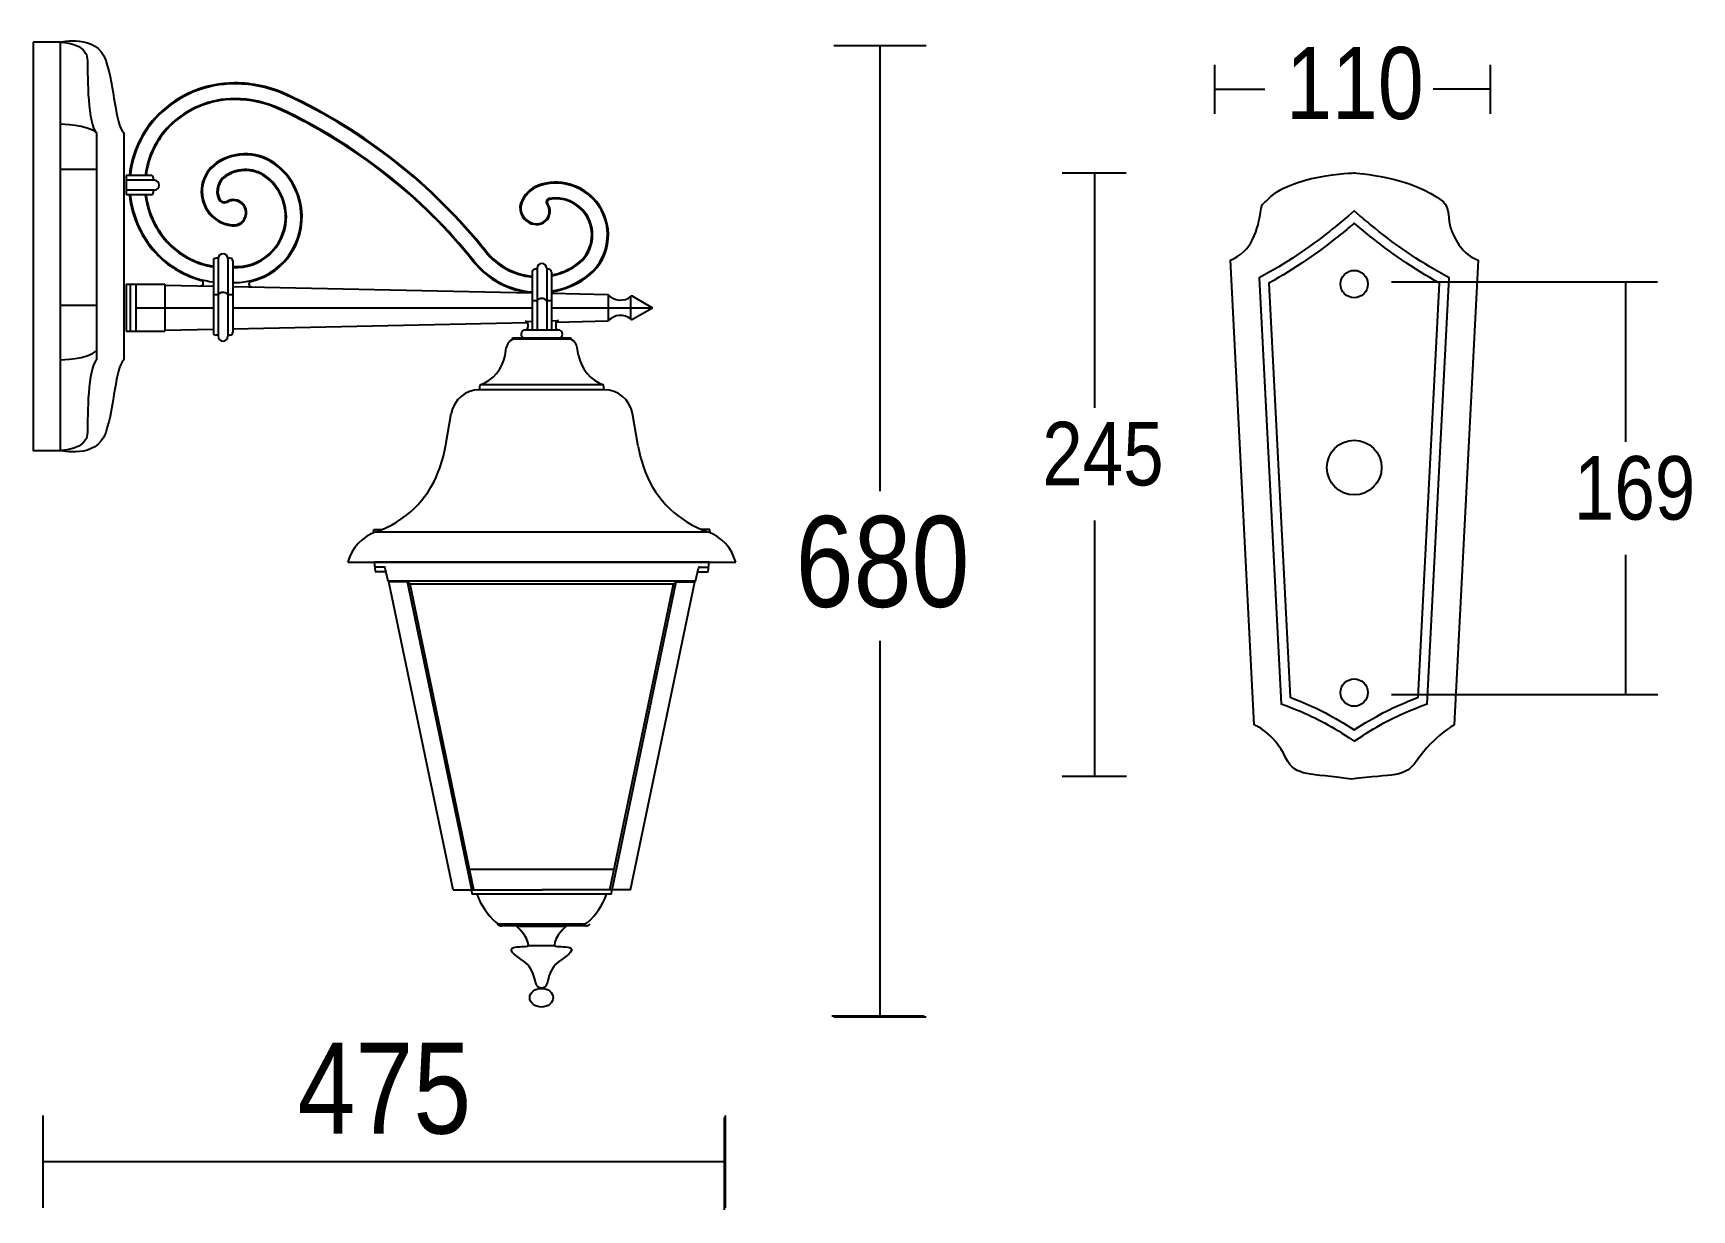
# Model space of a CAD drawing. Extents: x 0 to 273, y 0 to 194.
import ezdxf

# ---------------------------------------------------------------- set-up
doc = ezdxf.new("R2010")
doc.units = 0
doc.layers.add('LIVELLO_1', color=160, linetype='Continuous')
doc.styles.add('STD', font='txt')

# ---------------------------------------------------------------- blocks, each defined once
blk = doc.blocks.new('AI9-BLK1')
at = {"layer": 'LIVELLO_1', "color": 7}
for p, q in [((-4.51, 94.99), (10.68, 94.99)), ((3.08, 94.99), (3.08, 21.69)), ((58.2, 83.75), (58.2, 91.83)), ((103.5, 91.83), (103.5, 83.75)), ((58.2, 87.79), (66.41, 87.79)), ((103.5, 87.79), (94.13, 87.79)), ((-131.77, 74.63), (-125.8, 74.63)), ((33.06, 74.02), (43.59, 74.02)), ((38.37, 74.02), (38.37, 35.4)), ((-116.91, 73.61), (-120.96, 73.61)), ((-120.96, 73.61), (-120.96, 70.41)), ((-116.29, 72.81), (-120.96, 72.81)), ((-116.29, 71.21), (-120.96, 71.21)), ((-116.45, 72.81), (-116.45, 73.15)), ((-116.45, 70.87), (-116.45, 71.21)), ((-116.91, 70.41), (-120.96, 70.41)), ((-106.59, 59.54), (-106.59, 47.79)), ((-105.8, 60), (-106.14, 60)), ((-105.8, 59.91), (-105.8, 47.16)), ((-103.86, 60), (-104.2, 60)), ((-104.2, 59.91), (-104.2, 47.16)), ((-103.4, 59.54), (-103.4, 47.79)), ((-54.15, 57.72), (-54.15, 48.2)), ((-53.34, 58.18), (-53.69, 58.18)), ((-53.34, 58.34), (-53.34, 48.2)), ((-51.75, 58.34), (-51.75, 48.2)), ((-51.41, 58.18), (-51.75, 58.18)), ((-50.96, 57.72), (-50.96, 48.2)), ((-120.96, 55.72), (-120.96, 47.97)), ((-120.96, 55.72), (-114.57, 55.72)), ((-120.27, 55.72), (-120.27, 47.97)), ((-119.36, 55.72), (-119.36, 47.97)), ((-114.57, 55.72), (-114.57, 47.97)), ((-114.57, 55.55), (-106.59, 55.39)), ((-103.4, 55.32), (-54.15, 54.29)), ((87.27, 56.08), (131.01, 56.08)), ((125.78, 56.08), (125.78, 29.77)), ((-131.77, 52.24), (-125.8, 52.24)), ((-105.8, 53.97), (-106.59, 53.97)), ((-103.4, 53.97), (-104.2, 53.97)), ((-53.34, 53), (-54.15, 53)), ((-50.96, 53), (-51.75, 53)), ((-50.96, 54.22), (-41.61, 54.02)), ((-41.61, 54.02), (-41.61, 49.67)), ((-37.95, 53.55), (-37.95, 50.14)), ((-37.61, 53.75), (-34.31, 51.85)), ((-119.36, 51.85), (-106.59, 51.85)), ((-103.4, 51.85), (-54.15, 51.85)), ((-103.4, 48.37), (-54.9, 49.39)), ((-55.29, 49.6), (-54.15, 49.63)), ((-54.83, 49.15), (-54.83, 48.65)), ((-50.96, 51.85), (-34.31, 51.85)), ((-50.96, 49.7), (-49.82, 49.72)), ((-50.27, 49.27), (-50.27, 48.65)), ((-50.21, 49.48), (-41.61, 49.67)), ((-37.61, 49.94), (-34.31, 51.85)), ((-120.96, 47.97), (-114.57, 47.97)), ((-114.57, 48.14), (-106.59, 48.3)), ((-105.8, 47.33), (-106.14, 47.33)), ((-103.86, 47.33), (-104.2, 47.33)), ((-56.51, 46.83), (-52.55, 46.83)), ((-55.51, 46.83), (-49.58, 46.83)), ((-55.26, 48.2), (-49.78, 48.2)), ((-48.59, 46.83), (-52.55, 46.83)), ((-47.83, 46.83), (-52.55, 46.83)), ((-52.55, 46.83), (-48.78, 46.83)), ((-58.6, 44.01), (-58.39, 45.25)), ((-46.49, 44.01), (-46.71, 45.25)), ((-62.81, 38.35), (-62.67, 39.14)), ((-42.29, 38.35), (-62.8, 38.35)), ((-42.42, 39.14), (-62.67, 39.14)), ((-42.28, 38.35), (-42.42, 39.14)), ((-68.4, 29.03), (-67.45, 34.44)), ((-36.7, 29.03), (-37.65, 34.44)), ((38.37, 16.82), (38.37, -25.21)), ((-80.22, 14.83), (-80.18, 15.37)), ((-80.18, 15.37), (-78.79, 15.37)), ((-79.82, 14.98), (-25.28, 14.98)), ((-24.92, 15.37), (-26.3, 15.37)), ((-24.87, 14.83), (-24.92, 15.37)), ((125.78, 11.19), (125.78, -11.78)), ((-84.45, 9.98), (-20.65, 9.98)), ((-79.94, 8.51), (-80.07, 9.98)), ((-25.03, 9.98), (-80.07, 9.98)), ((-78.53, 9.19), (-79.89, 9.19)), ((-78.27, 8.42), (-79.83, 8.42)), ((-77.84, 6.84), (-78.31, 9.02)), ((-27.25, 6.84), (-26.79, 9.02)), ((-26.82, 8.42), (-25.27, 8.42)), ((-26.57, 9.19), (-25.2, 9.19)), ((-25.16, 8.51), (-25.03, 9.98)), ((-77.71, 6.76), (-77.84, 6.84)), ((-27.25, 6.84), (-77.84, 6.84)), ((-67.16, -43.93), (-77.71, 6.76)), ((-74.64, 6.76), (-77.71, 6.76)), ((-64.09, -43.93), (-74.64, 6.76)), ((-74.64, 6.76), (-74.19, 6.39)), ((-63.73, -43.93), (-74.19, 6.39)), ((-30.9, 6.39), (-74.19, 6.39)), ((-41.37, -43.93), (-30.9, 6.39)), ((-41, -43.93), (-30.46, 6.76)), ((-37.93, -43.93), (-27.38, 6.76)), ((-30.46, 6.76), (-30.9, 6.39)), ((-30.46, 6.76), (-27.38, 6.76)), ((-27.38, 6.76), (-27.25, 6.84)), ((3.08, -2.94), (3.08, -64.84)), ((87.27, -11.78), (131.09, -11.78)), ((33.06, -25.21), (43.68, -25.21)), ((-40.67, -40.56), (-64.42, -40.56)), ((-67.16, -43.93), (-52.55, -43.93)), ((-64.01, -44.61), (-64.06, -43.93)), ((-41.09, -44.61), (-64.01, -44.61)), ((-37.93, -43.93), (-52.55, -43.93)), ((-41.09, -44.61), (-41.03, -43.93)), ((-45.76, -49.54), (-59.33, -49.54)), ((-45.33, -49.84), (-59.13, -49.84)), ((-56.32, -49.92), (-52.55, -49.92)), ((-55.51, -49.92), (-49.58, -49.92)), ((-52.55, -49.92), (-48.78, -49.92)), ((-54.74, -53.07), (-50.49, -53.07)), ((-4.85, -64.64), (10.35, -64.64)), ((-4.51, -64.81), (10.68, -64.81)), ((-134.61, -96.23), (-134.61, -81.04)), ((-22.49, -96.56), (-22.49, -81.37)), ((-22.32, -96.23), (-22.32, -81.04)), ((-134.61, -88.63), (-72.49, -88.63)), ((-89.78, -88.63), (-22.29, -88.63))]:
    blk.add_line(p, q, dxfattribs=at)
blk.add_lwpolyline([(-136.25, 95.52), (-136.25, 28.36), (-131.77, 28.36), (-131.77, 95.52)], close=True, dxfattribs=at)
for points in [[(-57.46, 46.72), (-52.55, 46.72), (-47.64, 46.72)], [(-56.32, 46.83), (-52.55, 46.83), (-57.27, 46.83)]]:
    blk.add_lwpolyline(points, dxfattribs=at)
for centre, radius in [((81.13, 55.74), 2.25), ((81.13, 25.55), 4.5), ((81.13, -11.47), 2.25)]:
    blk.add_circle(centre, radius, dxfattribs=at)
blk.add_ellipse((-52.61, -61.66), major_axis=(-1.93, 0), ratio=0.796963, dxfattribs=at)
for points, knots in [([(-131.77, 95.52), (-131.77, 95.52), (-125.8, 97.01), (-124.31, 92.54), (-122.81, 88.06), (-122.81, 82.09), (-121.32, 80.59), (-121.32, 80.59), (-121.32, 59.7), (-121.32, 59.7), (-121.32, 59.7), (-121.32, 43.29), (-121.32, 43.29), (-122.81, 41.79), (-122.81, 35.82), (-124.31, 31.34), (-125.8, 26.87), (-131.77, 28.36), (-131.77, 28.36)], [0, 0, 0, 0, 1, 1, 1, 2, 2, 2, 3, 3, 3, 4, 4, 4, 5, 5, 5, 6, 6, 6, 6]), ([(-131.77, 95.52), (-131.77, 95.52), (-127.3, 95.52), (-127.3, 92.54), (-127.3, 89.55), (-127.3, 82.09), (-125.8, 80.59), (-125.8, 80.59), (-125.8, 64.18), (-125.8, 64.18), (-125.8, 64.18), (-125.8, 43.29), (-125.8, 43.29), (-127.3, 41.79), (-127.3, 34.33), (-127.3, 31.34), (-127.3, 28.36), (-131.77, 28.36), (-131.77, 28.36)], [0, 0, 0, 0, 1, 1, 1, 2, 2, 2, 3, 3, 3, 4, 4, 4, 5, 5, 5, 6, 6, 6, 6]), ([(-63.7, 59.51), (-72.23, 70.21), (-83.12, 78.78), (-95.52, 84.56), (-97.89, 85.67), (-100.48, 86.24), (-103.1, 86.24), (-107.13, 86.24), (-111, 84.64), (-113.85, 81.79)], [0, 0, 0, 0, 1, 1, 1, 2, 2, 2, 3, 3, 3, 3]), ([(-106.11, 75.68), (-108.71, 73.89), (-109.36, 70.34), (-107.58, 67.75), (-106.65, 66.39), (-105.17, 65.5), (-103.53, 65.31)], [0, 0, 0, 0, 1, 1, 1, 2, 2, 2, 2]), ([(-106.03, 75.55), (-108.56, 73.81), (-109.19, 70.36), (-107.46, 67.84), (-106.55, 66.51), (-105.11, 65.64), (-103.51, 65.47)], [0, 0, 0, 0, 1, 1, 1, 2, 2, 2, 2]), ([(-103.41, 58.45), (-98.8, 58.19), (-94.85, 61.73), (-94.6, 66.33), (-94.45, 68.97), (-95.56, 71.52), (-97.58, 73.21), (-99.6, 74.9), (-102.49, 75.03), (-104.65, 73.54), (-105.88, 72.7), (-106.34, 71.11), (-105.75, 69.74), (-105.51, 69.21), (-104.88, 68.96), (-104.35, 69.19), (-104.31, 69.21), (-104.28, 69.22), (-104.26, 69.23)], [0, 0, 0, 0, 1, 1, 1, 2, 2, 2, 3, 3, 3, 4, 4, 4, 5, 5, 5, 6, 6, 6, 6]), ([(-103.4, 56.01), (-97.44, 55.76), (-92.41, 60.39), (-92.16, 66.34), (-92.01, 69.7), (-93.44, 72.93), (-96.02, 75.08)], [0, 0, 0, 0, 1, 1, 1, 2, 2, 2, 2]), ([(-100.39, 56.16), (-94.51, 57.56), (-90.89, 63.47), (-92.3, 69.35), (-92.85, 71.64), (-94.12, 73.68), (-95.92, 75.19)], [0, 0, 0, 0, 1, 1, 1, 2, 2, 2, 2]), ([(80.62, -25.71), (87.66, -24.79), (89.4, -25.58), (91.45, -22.66), (94.37, -18.48), (97.57, -16.79), (97.57, -16.79), (97.57, -16.79), (101.5, 59.67), (101.5, 59.67), (98.97, 60.7), (97.86, 62.7), (96.99, 64.97), (96.49, 66.27), (96.93, 68.29), (95.8, 69.25), (90.86, 73.42), (81.13, 74.02), (81.13, 74.02), (81.13, 74.02), (70.47, 73.73), (66.64, 69.4), (66.05, 68.74), (65.94, 69.01), (65.82, 68.17), (65.28, 64.5), (64.31, 61.12), (60.76, 59.67), (60.76, 59.67), (64.69, -16.79), (64.69, -16.79), (64.69, -16.79), (67.7, -17.78), (69.9, -22.26), (71.47, -25.46), (73.91, -24.64), (80.62, -25.71)], [0, 0, 0, 0, 1, 1, 1, 2, 2, 2, 3, 3, 3, 4, 4, 4, 5, 5, 5, 6, 6, 6, 7, 7, 7, 8, 8, 8, 9, 9, 9, 10, 10, 10, 11, 11, 11, 12, 12, 12, 12]), ([(-116.29, 71.21), (-115.84, 71.21), (-115.49, 71.57), (-115.49, 72.01), (-115.49, 72.45), (-115.84, 72.81), (-116.29, 72.81)], [0, 0, 0, 0, 1, 1, 1, 2, 2, 2, 2]), ([(-103.4, 58.61), (-98.87, 58.35), (-95, 61.81), (-94.75, 66.34), (-94.6, 68.93), (-95.69, 71.43), (-97.67, 73.09)], [0, 0, 0, 0, 1, 1, 1, 2, 2, 2, 2]), ([(-52.58, 72.18), (-54, 71.79), (-55.19, 70.81), (-55.86, 69.5), (-56.54, 68.15), (-56, 66.5), (-54.65, 65.82), (-54.17, 65.57), (-53.62, 65.48), (-53.08, 65.55)], [0, 0, 0, 0, 1, 1, 1, 2, 2, 2, 3, 3, 3, 3]), ([(-45.34, 56.7), (-41.4, 59.42), (-40.42, 64.82), (-43.14, 68.76), (-45.24, 71.79), (-49.03, 73.16), (-52.58, 72.18)], [0, 0, 0, 0, 1, 1, 1, 2, 2, 2, 2]), ([(-45.43, 56.82), (-41.55, 59.5), (-40.59, 64.81), (-43.27, 68.67), (-45.33, 71.65), (-49.05, 73), (-52.54, 72.03)], [0, 0, 0, 0, 1, 1, 1, 2, 2, 2, 2]), ([(-105.6, 69.81), (-105.41, 69.34), (-104.87, 69.13), (-104.41, 69.33), (-104.38, 69.34), (-104.35, 69.35), (-104.33, 69.36)], [0, 0, 0, 0, 1, 1, 1, 2, 2, 2, 2]), ([(-103.53, 65.31), (-102.34, 65.17), (-101.27, 66.03), (-101.14, 67.22), (-101, 68.41), (-101.85, 69.48), (-103.04, 69.62), (-103.49, 69.67), (-103.94, 69.58), (-104.33, 69.36)], [0, 0, 0, 0, 1, 1, 1, 2, 2, 2, 3, 3, 3, 3]), ([(-103.51, 65.47), (-102.41, 65.33), (-101.41, 66.13), (-101.28, 67.24), (-101.15, 68.34), (-101.95, 69.34), (-103.06, 69.47), (-103.47, 69.51), (-103.89, 69.43), (-104.26, 69.23)], [0, 0, 0, 0, 1, 1, 1, 2, 2, 2, 3, 3, 3, 3]), ([(-55.73, 69.43), (-56.37, 68.16), (-55.86, 66.6), (-54.59, 65.96), (-54.12, 65.72), (-53.61, 65.63), (-53.1, 65.69)], [0, 0, 0, 0, 1, 1, 1, 2, 2, 2, 2]), ([(-53.1, 65.69), (-52, 65.83), (-51.21, 66.83), (-51.35, 67.94), (-51.39, 68.28), (-51.51, 68.59), (-51.71, 68.87)], [0, 0, 0, 0, 1, 1, 1, 2, 2, 2, 2]), ([(-53.08, 65.55), (-51.89, 65.69), (-51.05, 66.78), (-51.2, 67.96), (-51.24, 68.32), (-51.37, 68.66), (-51.58, 68.95)], [0, 0, 0, 0, 1, 1, 1, 2, 2, 2, 2]), ([(-46.81, 58.83), (-44.04, 60.74), (-43.36, 64.53), (-45.27, 67.29), (-46.62, 69.24), (-48.98, 70.22), (-51.32, 69.82), (-51.65, 69.76), (-51.87, 69.45), (-51.81, 69.11), (-51.79, 69.02), (-51.76, 68.94), (-51.71, 68.87)], [0, 0, 0, 0, 1, 1, 1, 2, 2, 2, 3, 3, 3, 4, 4, 4, 4]), ([(-51.29, 69.67), (-51.54, 69.62), (-51.71, 69.39), (-51.67, 69.14), (-51.65, 69.07), (-51.63, 69.01), (-51.58, 68.95)], [0, 0, 0, 0, 1, 1, 1, 2, 2, 2, 2]), ([(-46.89, 58.96), (-44.2, 60.82), (-43.53, 64.51), (-45.39, 67.2), (-46.71, 69.11), (-49.01, 70.07), (-51.29, 69.67)], [0, 0, 0, 0, 1, 1, 1, 2, 2, 2, 2]), ([(70.04, -13.66), (70.04, -13.66), (69.1, -13.31), (69.1, -13.31), (69.1, -13.31), (65.5, 56.79), (65.5, 56.79), (65.5, 56.79), (66.36, 57.25), (66.36, 57.25), (70.6, 59.51), (74.56, 62.39), (77.58, 64.81), (78.51, 65.55), (79.36, 66.27), (80.13, 66.93), (80.13, 66.93), (81.13, 67.78), (81.13, 67.78), (81.13, 67.78), (82.13, 66.93), (82.13, 66.93), (82.9, 66.27), (83.75, 65.55), (84.68, 64.81), (87.7, 62.39), (91.66, 59.5), (95.9, 57.25), (95.9, 57.25), (96.77, 56.79), (96.77, 56.79), (96.77, 56.79), (93.16, -13.31), (93.16, -13.31), (93.16, -13.31), (92.22, -13.66), (92.22, -13.66), (91.71, -13.85), (91.18, -14.06), (90.61, -14.29), (88.17, -15.3), (85.14, -16.78), (81.99, -18.89), (81.99, -18.89), (81.14, -19.45), (81.14, -19.45), (81.14, -19.45), (80.29, -18.89), (80.29, -18.89), (77.13, -16.78), (74.1, -15.3), (71.65, -14.29), (71.09, -14.06), (70.55, -13.85), (70.04, -13.66)], [0, 0, 0, 0, 1, 1, 1, 2, 2, 2, 3, 3, 3, 4, 4, 4, 5, 5, 5, 6, 6, 6, 7, 7, 7, 8, 8, 8, 9, 9, 9, 10, 10, 10, 11, 11, 11, 12, 12, 12, 13, 13, 13, 14, 14, 14, 15, 15, 15, 16, 16, 16, 17, 17, 17, 18, 18, 18, 18]), ([(72.24, -12.88), (71.65, -12.63), (71.1, -12.42), (70.58, -12.23), (70.58, -12.23), (67.08, 55.9), (67.08, 55.9), (71.44, 58.22), (75.48, 61.16), (78.54, 63.62), (79.48, 64.37), (80.35, 65.09), (81.13, 65.76), (81.91, 65.09), (82.78, 64.37), (83.72, 63.62), (86.78, 61.16), (90.82, 58.22), (95.18, 55.9), (95.18, 55.9), (91.68, -12.23), (91.68, -12.23), (91.16, -12.42), (90.61, -12.64), (90.02, -12.88), (87.51, -13.92), (84.39, -15.44), (81.14, -17.61), (77.88, -15.44), (74.76, -13.92), (72.24, -12.88)], [0, 0, 0, 0, 1, 1, 1, 2, 2, 2, 3, 3, 3, 4, 4, 4, 5, 5, 5, 6, 6, 6, 7, 7, 7, 8, 8, 8, 9, 9, 9, 10, 10, 10, 10]), ([(-104.2, 59.91), (-104.2, 60.35), (-104.56, 60.71), (-105, 60.71), (-105.44, 60.71), (-105.8, 60.35), (-105.8, 59.91)], [0, 0, 0, 0, 1, 1, 1, 2, 2, 2, 2]), ([(-51.75, 58.34), (-51.75, 58.78), (-52.11, 59.14), (-52.55, 59.14), (-52.99, 59.14), (-53.34, 58.78), (-53.34, 58.34)], [0, 0, 0, 0, 1, 1, 1, 2, 2, 2, 2]), ([(-108.73, 55.43), (-108.48, 55.43), (-108.27, 55.62), (-108.26, 55.87), (-108.26, 56.09), (-108.4, 56.28), (-108.6, 56.33)], [0, 0, 0, 0, 1, 1, 1, 2, 2, 2, 2]), ([(-100.39, 56.16), (-100.64, 56.09), (-100.79, 55.85), (-100.73, 55.6), (-100.68, 55.4), (-100.5, 55.26), (-100.29, 55.26)], [0, 0, 0, 0, 1, 1, 1, 2, 2, 2, 2]), ([(-104.2, 53.97), (-104.53, 54.41), (-105.16, 54.49), (-105.6, 54.16), (-105.68, 54.11), (-105.74, 54.04), (-105.8, 53.97)], [0, 0, 0, 0, 1, 1, 1, 2, 2, 2, 2]), ([(-51.75, 53), (-52.08, 53.44), (-52.71, 53.53), (-53.15, 53.19), (-53.22, 53.14), (-53.29, 53.07), (-53.34, 53)], [0, 0, 0, 0, 1, 1, 1, 2, 2, 2, 2]), ([(-37.61, 53.75), (-37.72, 53.82), (-37.86, 53.78), (-37.92, 53.67), (-37.94, 53.64), (-37.95, 53.6), (-37.95, 53.55)], [0, 0, 0, 0, 1, 1, 1, 2, 2, 2, 2]), ([(-54.83, 49.15), (-54.83, 49.4), (-55.03, 49.6), (-55.28, 49.6), (-55.28, 49.6), (-55.29, 49.6), (-55.29, 49.6)], [0, 0, 0, 0, 1, 1, 1, 2, 2, 2, 2]), ([(-37.95, 50.14), (-37.95, 50.01), (-37.85, 49.91), (-37.72, 49.91), (-37.69, 49.91), (-37.65, 49.91), (-37.61, 49.94)], [0, 0, 0, 0, 1, 1, 1, 2, 2, 2, 2]), ([(-105.8, 47.16), (-105.8, 46.72), (-105.44, 46.36), (-105, 46.36), (-104.56, 46.36), (-104.2, 46.72), (-104.2, 47.16)], [0, 0, 0, 0, 1, 1, 1, 2, 2, 2, 2]), ([(-55.28, 48.2), (-55.66, 48.19), (-55.97, 47.87), (-55.97, 47.47), (-55.97, 47.19), (-55.78, 46.93), (-55.51, 46.83)], [0, 0, 0, 0, 1, 1, 1, 2, 2, 2, 2]), ([(-49.58, 46.83), (-49.22, 46.97), (-49.03, 47.38), (-49.18, 47.74), (-49.28, 48.01), (-49.53, 48.19), (-49.82, 48.2)], [0, 0, 0, 0, 1, 1, 1, 2, 2, 2, 2]), ([(-36.7, 29.03), (-36.44, 27.59), (-36.05, 26.19), (-35.52, 24.83), (-33.73, 20.2), (-29.97, 16.6), (-25.28, 14.98)], [0, 0, 0, 0, 1, 1, 1, 2, 2, 2, 2]), ([(-63.22, -44.61), (-62.6, -46.41), (-61.51, -48.02), (-60.06, -49.27), (-59.86, -49.44), (-59.6, -49.54), (-59.33, -49.54)], [0, 0, 0, 0, 1, 1, 1, 2, 2, 2, 2]), ([(-45.76, -49.54), (-45.5, -49.54), (-45.23, -49.44), (-45.03, -49.27), (-43.58, -48.02), (-42.5, -46.41), (-41.88, -44.61)], [0, 0, 0, 0, 1, 1, 1, 2, 2, 2, 2]), ([(-48.43, -49.82), (-48.43, -49.82), (-50.49, -51.58), (-50.49, -53.07), (-50.49, -53.55), (-45.04, -52.57), (-49.28, -55.35), (-52.37, -57.39), (-50.94, -60.07), (-52.61, -60.07), (-54.29, -60.07), (-52.85, -57.39), (-55.95, -55.35), (-60.18, -52.57), (-54.74, -53.55), (-54.74, -53.07), (-54.74, -51.58), (-56.79, -49.82), (-56.79, -49.82)], [0, 0, 0, 0, 1, 1, 1, 2, 2, 2, 3, 3, 3, 4, 4, 4, 5, 5, 5, 6, 6, 6, 6])]:
    blk.add_open_spline(points, degree=3, knots=knots, dxfattribs=at)
for points in [[(-103.1, 88.83), (-107.82, 88.83), (-112.34, 86.96), (-115.68, 83.62)], [(-103.1, 88.68), (-107.78, 88.68), (-112.26, 86.82), (-115.57, 83.52)], [(-94.43, 86.91), (-97.14, 88.18), (-100.1, 88.83), (-103.1, 88.83)], [(-94.49, 86.77), (-97.19, 88.03), (-100.12, 88.68), (-103.1, 88.68)], [(-103.1, 86.1), (-107.09, 86.1), (-110.93, 84.51), (-113.74, 81.69)], [(-95.58, 84.42), (-97.94, 85.52), (-100.51, 86.1), (-103.1, 86.1)], [(-61.8, 61.03), (-70.56, 72.02), (-81.75, 80.83), (-94.49, 86.77)], [(-61.68, 61.13), (-70.46, 72.13), (-81.67, 80.96), (-94.43, 86.91)], [(-131.77, 82.09), (-131.77, 82.09), (-127.3, 82.09), (-125.8, 80.59)], [(-115.68, 83.62), (-118.37, 80.93), (-120.04, 77.39), (-120.41, 73.61)], [(-115.57, 83.52), (-118.23, 80.85), (-119.89, 77.35), (-120.26, 73.61)], [(-63.82, 59.42), (-72.33, 70.09), (-83.21, 78.66), (-95.58, 84.42)], [(-113.85, 81.79), (-116.05, 79.59), (-117.45, 76.7), (-117.81, 73.61)], [(-113.74, 81.69), (-115.92, 79.51), (-117.3, 76.67), (-117.66, 73.61)], [(-95.92, 75.19), (-98.82, 77.62), (-103, 77.82), (-106.11, 75.68)], [(-96.02, 75.08), (-98.87, 77.47), (-102.96, 77.66), (-106.03, 75.55)], [(-97.67, 73.09), (-99.64, 74.74), (-102.45, 74.87), (-104.57, 73.42)], [(-116.45, 73.15), (-116.45, 73.4), (-116.66, 73.61), (-116.91, 73.61)], [(-104.57, 73.42), (-105.73, 72.61), (-106.17, 71.1), (-105.6, 69.81)], [(-52.54, 72.03), (-53.92, 71.66), (-55.07, 70.71), (-55.73, 69.43)], [(-120.41, 70.41), (-120.04, 66.63), (-118.37, 63.09), (-115.68, 60.4)], [(-120.26, 70.41), (-119.89, 66.67), (-118.23, 63.17), (-115.57, 60.51)], [(-117.81, 70.41), (-117.45, 67.31), (-116.05, 64.44), (-113.85, 62.23)], [(-117.66, 70.41), (-117.3, 67.36), (-115.92, 64.51), (-113.74, 62.34)], [(-116.91, 70.41), (-116.66, 70.41), (-116.45, 70.62), (-116.45, 70.87)], [(-115.68, 60.4), (-113.72, 58.44), (-111.28, 57.04), (-108.6, 56.33)], [(-115.57, 60.51), (-113.15, 58.08), (-109.99, 56.53), (-106.59, 56.09)], [(-113.85, 62.23), (-111.88, 60.27), (-109.35, 58.98), (-106.62, 58.55)], [(-113.74, 62.34), (-111.8, 60.4), (-109.3, 59.12), (-106.59, 58.7)], [(-61.8, 61.03), (-59.91, 58.67), (-57.15, 57.18), (-54.15, 56.9)], [(-61.68, 61.13), (-59.82, 58.8), (-57.11, 57.33), (-54.15, 57.05)], [(-106.14, 60), (-106.39, 60), (-106.59, 59.8), (-106.59, 59.54)], [(-103.4, 59.54), (-103.4, 59.8), (-103.6, 60), (-103.86, 60)], [(-63.82, 59.42), (-61.45, 56.44), (-57.94, 54.59), (-54.15, 54.31)], [(-63.7, 59.51), (-61.36, 56.57), (-57.89, 54.74), (-54.15, 54.46)], [(-53.69, 58.18), (-53.94, 58.18), (-54.15, 57.97), (-54.15, 57.72)], [(-50.96, 57.72), (-50.96, 57.97), (-51.16, 58.18), (-51.41, 58.18)], [(-50.96, 57.23), (-49.5, 57.52), (-48.12, 58.11), (-46.89, 58.96)], [(-50.96, 57.07), (-49.46, 57.36), (-48.05, 57.96), (-46.81, 58.83)], [(-50.96, 54.6), (-48.97, 54.92), (-47.08, 55.68), (-45.43, 56.82)], [(-50.96, 54.45), (-48.93, 54.77), (-47.02, 55.54), (-45.34, 56.7)], [(-41.61, 54.02), (-40.66, 52.92), (-38.98, 52.79), (-37.87, 53.73)], [(-49.82, 49.72), (-50.07, 49.71), (-50.27, 49.51), (-50.27, 49.27)], [(-37.87, 49.96), (-38.98, 50.9), (-40.66, 50.77), (-41.61, 49.67)], [(-106.59, 47.79), (-106.59, 47.54), (-106.39, 47.33), (-106.14, 47.33)], [(-103.86, 47.33), (-103.6, 47.33), (-103.4, 47.54), (-103.4, 47.79)], [(-56.51, 46.83), (-57.43, 46.83), (-58.22, 46.16), (-58.39, 45.25)], [(-57.27, 46.83), (-57.35, 46.83), (-57.42, 46.79), (-57.46, 46.72)], [(-55.28, 48.2), (-55.03, 48.2), (-54.83, 48.4), (-54.83, 48.65)], [(-50.27, 48.65), (-50.27, 48.4), (-50.07, 48.2), (-49.82, 48.2)], [(-46.71, 45.25), (-46.87, 46.16), (-47.66, 46.83), (-48.59, 46.83)], [(-47.64, 46.72), (-47.68, 46.79), (-47.75, 46.83), (-47.83, 46.83)], [(-131.77, 43.29), (-131.77, 43.29), (-127.3, 43.29), (-125.8, 44.78)], [(-62.67, 39.14), (-60.55, 39.93), (-59, 41.78), (-58.6, 44.01)], [(-46.49, 44.01), (-46.1, 41.78), (-44.55, 39.93), (-42.42, 39.14)], [(-62.8, 38.35), (-65.09, 38.35), (-67.05, 36.7), (-67.45, 34.44)], [(-37.65, 34.44), (-38.05, 36.7), (-40.01, 38.35), (-42.29, 38.35)], [(-69.58, 24.83), (-69.05, 26.19), (-68.66, 27.59), (-68.4, 29.03)], [(-79.82, 14.98), (-75.12, 16.6), (-71.37, 20.2), (-69.58, 24.83)], [(-79.82, 14.98), (-82.1, 14.2), (-83.84, 12.32), (-84.45, 9.98)], [(-20.65, 9.98), (-21.25, 12.32), (-22.99, 14.2), (-25.28, 14.98)], [(-80.01, 9.3), (-80, 9.24), (-79.95, 9.19), (-79.89, 9.19)], [(-79.94, 8.51), (-79.93, 8.46), (-79.88, 8.42), (-79.83, 8.42)], [(-78.31, 9.02), (-78.33, 9.12), (-78.42, 9.19), (-78.53, 9.19)], [(-78.16, 8.32), (-78.17, 8.37), (-78.22, 8.42), (-78.27, 8.42)], [(-26.82, 8.42), (-26.88, 8.42), (-26.93, 8.37), (-26.94, 8.32)], [(-26.57, 9.19), (-26.68, 9.19), (-26.77, 9.12), (-26.79, 9.02)], [(-25.27, 8.42), (-25.21, 8.42), (-25.17, 8.46), (-25.16, 8.51)], [(-25.2, 9.19), (-25.14, 9.19), (-25.09, 9.24), (-25.09, 9.3)], [(-59.88, -49.56), (-59.68, -49.74), (-59.41, -49.84), (-59.13, -49.84)], [(-45.33, -49.84), (-45.06, -49.84), (-44.79, -49.74), (-44.58, -49.56)]]:
    blk.add_open_spline(points, degree=3, dxfattribs=at)
at = {"layer": 'LIVELLO_1', "color": 7, "attachment_point": 1, "style": 'STD'}
for s, insert, char_height in [('\\fArial Narrow|b0|i0;\\H11.8514;\\C7;1\\H11.8514;1\\H11.8514;0', (69.92, 94.74), 11.8514), ('\\fArial Narrow|b0|i0;\\H10.4528;\\C7;245', (29.8, 33.07), 10.4528), ('\\fArial Narrow|b0|i0;\\H10.4528;\\C7;169', (117.28, 27.44), 10.4528), ('\\fArial Narrow|b0|i0;\\H14.9574;\\C7;680', (-10.78, 17.58), 14.9574), ('\\fArial Narrow|b0|i0;\\H14.9574;\\C7;475', (-92.75, -69.06), 14.9574)]:
    blk.add_mtext(s, dxfattribs=dict(at, insert=insert, char_height=char_height))

msp = doc.modelspace()

# ---------------------------------------------------------------- block references
at = {"layer": 'LIVELLO_1', "color": 7}
msp.add_blockref('AI9-BLK1', (136.498817, 96.556466), dxfattribs=at)

doc.saveas('drawing.dxf')
